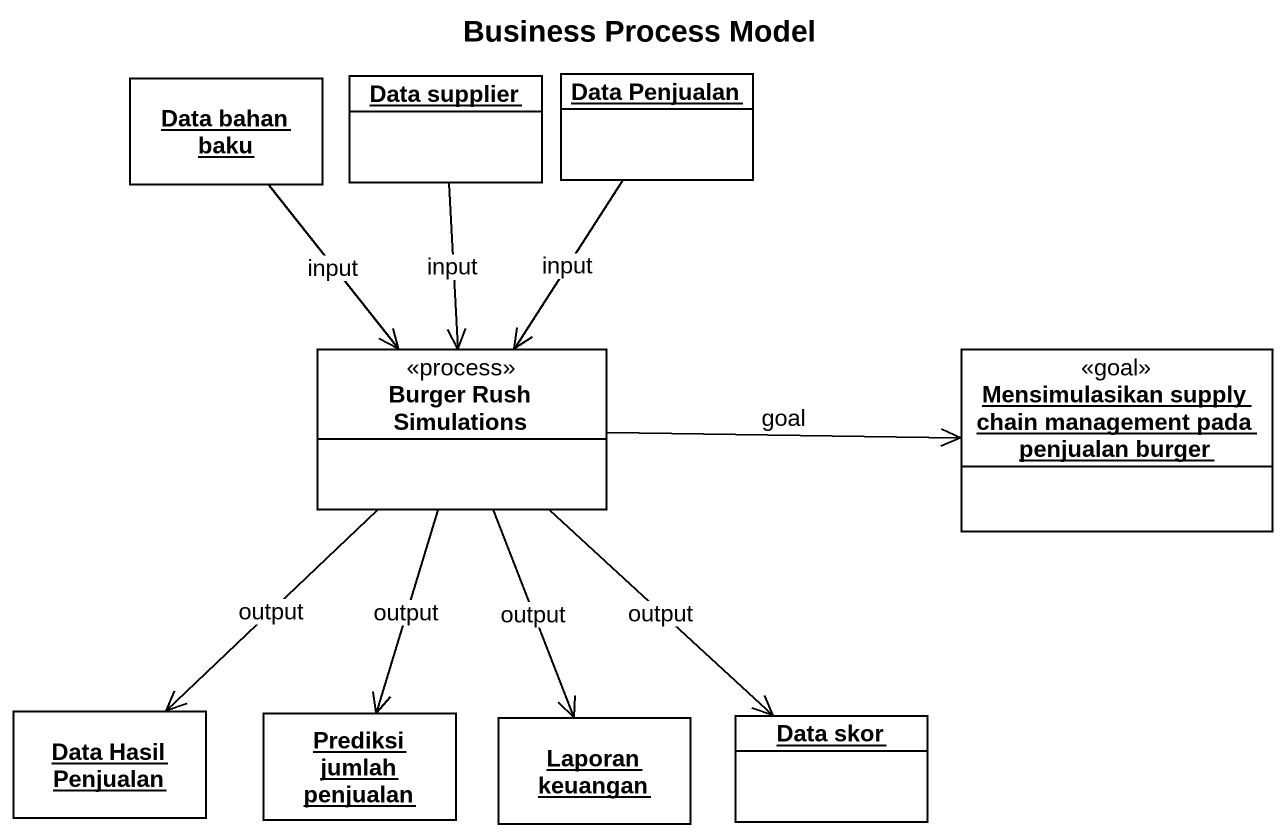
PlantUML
@startuml
title Business Process Model
hide circle
hide empty members
object "Data bahan baku" as Data_bahan_baku
object "Data supplier" as Data_supplier
object "Data Penjualan" as Data_Penjualan
class "Burger Rush Simulations" as Burger_Rush_Simulations <<process>>
object "Mensimulasikan supply chain management pada penjualan burger" as Mensimulasikan_supply_chain <<goal>>
object "Data Hasil Penjualan" as Data_Hasil_Penjualan
object "Prediksi jumlah penjualan" as Prediksi_jumlah_penjualan
object "Laporan keuangan" as Laporan_keuangan
object "Data skor" as Data_skor
Data_bahan_baku --> Burger_Rush_Simulations : input
Data_supplier --> Burger_Rush_Simulations : input
Data_Penjualan --> Burger_Rush_Simulations : input
Burger_Rush_Simulations -right-> Mensimulasikan_supply_chain : goal
Burger_Rush_Simulations --> Data_Hasil_Penjualan : output
Burger_Rush_Simulations --> Prediksi_jumlah_penjualan : output
Burger_Rush_Simulations --> Laporan_keuangan : output
Burger_Rush_Simulations --> Data_skor : output
@enduml
